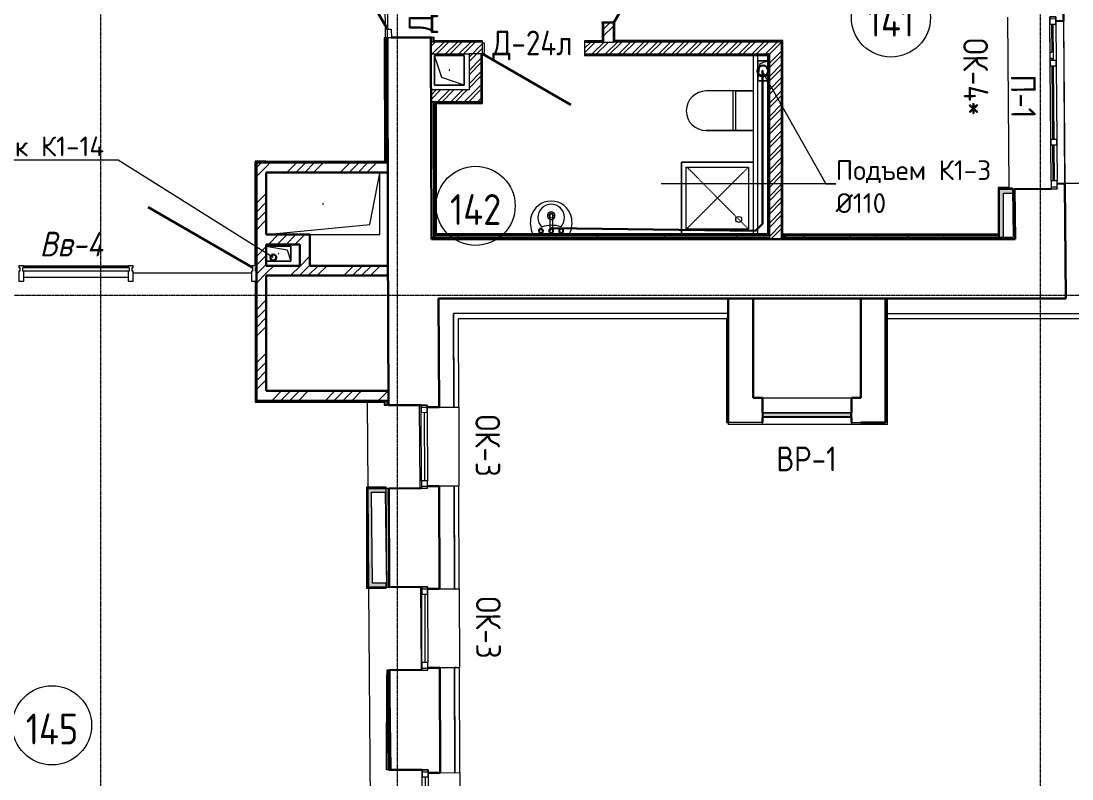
# Model space of a CAD drawing. Header units: millimetres. Extents: x -10178924 to 11692288, y -947381 to 58396.
# Drawn here: x 45044 to 55670, y -88468 to -80801 of the extents above; entities that cross this region are included whole.
import ezdxf
from ezdxf import colors
from ezdxf.entities.mleader import LeaderData, LeaderLine
from ezdxf.math import Vec2, Vec3

# ---------------------------------------------------------------- set-up
doc = ezdxf.new("R2010")
doc.units = ezdxf.units.MM
doc.linetypes.add('ADSK_Линия сетки', pattern=[25, 20, -2.5, 0, -2.5])
doc.linetypes.add('HIDDEN', pattern=[9.525, 6.35, -3.175])
for name, color, linetype, lineweight in [('!К1', 32, 'Continuous', 30), ('_ Окна', 7, 'Continuous', 9), ('Аннотация', 7, 'Continuous', 18), ('Витраж', 7, 'Continuous', 9), ('Выноски ВК', 7, 'Continuous', 0), ('Двери', 7, 'Continuous', 9), ('Марки', 7, 'Continuous', 20), ('Марки дверей', 7, 'Continuous', 20), ('Марки окон', 7, 'Continuous', 20), ('Обобщенные модели', 7, 'Continuous', 18), ('Окна', 7, 'Continuous', 9), ('Оси', 253, 'Continuous', 9), ('Перекрытие', 7, 'Continuous', 18), ('Сантехника', 7, 'Continuous', 18), ('Стены внутренние', 7, 'Continuous', 18), ('Стены наружные', 7, 'Continuous', 18), ('Стены несущие', 7, 'Continuous', 30), ('Стены отделка', 7, 'Continuous', 30), ('Стены штриховка', 7, 'Continuous', 9), ('ШТРИХОВКА', 252, 'Continuous', 15)]:
    doc.layers.add(name, color=color, linetype=linetype, lineweight=lineweight)
doc.layers.add('Линии', color=7, linetype='Continuous', lineweight=9, true_color=0x00a600)
doc.styles.add('GOST Common', font='GOST_Common.ttf', dxfattribs={"width": 0.9, "height": 350})
doc.styles.add('GOST Common_2', font='GOST_Common.ttf', dxfattribs={"width": 0.9, "height": 250})
doc.styles.add('GOST Common_B_I', font='', dxfattribs={"width": 0.9, "height": 250})
doc.styles.add('PDF ISOCPEUR', font='isocpeur.ttf')
doc.styles.get('GOST Common_B_I').set_extended_font_data('GOST Common', italic=True, bold=True)
pattern_1 = [(0, (0, -66749.99), (406.4, 101.6), [33.528, -271.272, 33.528, -271.272, -1625.6]), (0, (0, -66749.99), (406.4, 101.6), [-609.6, 33.528, -576.072, 33.528, -271.272, -711.2]), (0, (0, -66749.99), (406.4, 101.6), [-1524, 33.528, -169.672, 33.528, -474.472]), (120, (152.4, -66699.19), (-291.18818, 301.15272), [33.528, -271.272, 33.528, -271.272, -1625.6]), (120, (152.4, -66699.19), (-291.18818, 301.15272), [-609.6, 33.528, -576.072, 33.528, -271.272, -711.2]), (120, (152.4, -66699.19), (-291.18818, 301.15272), [-1524, 33.528, -169.672, 33.528, -474.472]), (240, (203.2, -66495.99), (-115.21182, -402.75272), [33.528, -271.272, 33.528, -271.272, -1625.6]), (240, (203.2, -66495.99), (-115.21182, -402.75272), [-609.6, 33.528, -576.072, 33.528, -271.272, -711.2]), (240, (203.2, -66495.99), (-115.21182, -402.75272), [-1524, 33.528, -169.672, 33.528, -474.472])]
pattern_2 = [(45, (-32053.86, -66750), (-269.4077, 269.4077), []), (45, (-31964.06, -66750), (-269.4077, 269.4077), []), (45, (-31874.26, -66750), (-269.4077, 269.4077), []), (45, (-31784.46, -66750), (-269.4077, 269.4077), [])]

# ---------------------------------------------------------------- blocks, each defined once
blk = doc.blocks.new('оси')
at = {"layer": 'Оси', "linetype": 'ADSK_Линия сетки'}
for p, q in [((52350, -2196), (52350, 46378)), ((55350, -2196), (55350, 46378)), ((61850, -2196), (61850, 46378)), ((-3614, 10450), (62615, 10450))]:
    blk.add_line(p, q, dxfattribs=at)
blk = doc.blocks.new('AC_Дверь_Однопольная_Деревянная - 1000х2100 композит Д24л-3634978-План 1-го этажа')
at = {"layer": 'Двери', "lineweight": 30}
blk.add_line((515, 75), (-377, 590), dxfattribs=at)
blk = doc.blocks.new('Shower Tray _1_ - 730 x 730mm-665911-План 1-го этажа')
at = {"layer": 'Сантехника'}
for p, q in [((365, -365), (365, 361)), ((365, 361), (365, -365)), ((-315, -315), (-315, 315)), ((-315, 315), (315, 315)), ((315, 315), (315, -315)), ((315, -315), (-315, -315)), ((-365, -365), (365, -365)), ((365, -365), (-365, -365))]:
    blk.add_line(p, q, dxfattribs=at)
at = {"layer": 'Сантехника', "color": 8, "linetype": 'HIDDEN', "lineweight": 9, "true_color": 0x808080}
for p, q in [((-315, -315), (315, 315)), ((-315, 315), (304, -310))]:
    blk.add_line(p, q, dxfattribs=at)
at = {"layer": 'Сантехника'}
blk.add_circle((-215, 215), 30, dxfattribs=at)
blk = doc.blocks.new('SND_2D_Унитаз1 - 700x400-V2-План 1-го этажа')
at = {"layer": 'Сантехника'}
for p, q in [((-200, 160), (-200, -320)), ((-200, -20), (-200, 160)), ((200, -320), (200, 160)), ((200, 160), (200, -20)), ((-200, -20), (-200, -320)), ((200, -20), (-200, -20)), ((-200, -50), (200, -50)), ((200, -20), (200, -320))]:
    blk.add_line(p, q, dxfattribs=at)
blk.add_arc((0, -320), 200, 180, 360, dxfattribs=at)
blk.add_arc((0, -320), 200, 180, 360, dxfattribs=at)
blk = doc.blocks.new('Sink - Cloakroom - 440 x 350mm-V3-План 1-го этажа')
at = {"layer": 'Сантехника'}
for p, q in [((-15, -215), (-15, -71)), ((15, -215), (15, -71))]:
    blk.add_line(p, q, dxfattribs=at)
for centre, radius, start, end in [((53, -131), 264, 155.065, 193.6351), ((53, -131), 264, 155.1237, 193.6351), ((0, -184), 135, 135.4629, 45.0556), ((-101, -51), 25, 0, 180), ((-101, -51), 25, 180, 0), ((-101, -51), 17, 360, 180), ((-101, -51), 17, 180, 360), ((-2, 160), 267, 249.1986, 291.3199), ((0, -51), 25, 0, 180), ((0, -51), 25, 180, 0), ((-1, -49), 16.8, 90, 270), ((-1, -49), 16.8, 270, 90), ((104, -51), 25, 360, 180), ((104, -51), 25, 180, 360), ((104, -50), 17, 360, 180), ((104, -50), 17, 180, 360), ((-53, -131), 264, 346.3649, 24.935), ((-53, -131), 264, 346.3649, 24.8763), ((-6, -145), 204, 193.6351, 271.6558), ((-6, -145), 204, 193.6351, 271.6558), ((0, -204), 38.6, 360, 180), ((0, -204), 38.6, 180, 360), ((0, -204), 23.5, 360, 180), ((0, -204), 23.5, 180, 360), ((6, -145), 204, 268.3442, 346.3649), ((6, -145), 204, 268.3442, 346.3649)]:
    blk.add_arc(centre, radius, start, end, dxfattribs=at)
blk.add_ellipse((0, -215), major_axis=(-15, 0), ratio=0.428525, start_param=0, end_param=3.141593, dxfattribs=at)
blk = doc.blocks.new('AC_ДверьВитражная_Однопольная_Алюминиевая - Остекленная Правая-6453679-План 1-го этажа')
at = {"layer": 'Двери', "lineweight": 30}
blk.add_line((-608, 0), (445, -608), dxfattribs=at)
blk = doc.blocks.new('Прямоугольный импост - Импост структурный с накладкой - 160мм-6453686-План 1-го этажа')
at = {"layer": 'Витраж', "lineweight": 18}
for p, q in [((-50, 0), (-50, 17)), ((-50, 17), (0, 17)), ((-40, 0), (-50, 0)), ((-40, -40), (-40, 0)), ((0, 0), (-10, 0)), ((-10, 0), (-10, -40)), ((0, 17), (0, 0)), ((-50, -140), (-50, -40)), ((-50, -40), (-40, -40)), ((-10, -40), (0, -40)), ((0, -40), (0, -140)), ((0, -140), (-50, -140))]:
    blk.add_line(p, q, dxfattribs=at)
blk = doc.blocks.new('Прямоугольный импост - Импост структурный с накладкой - 160мм-6453690-План 1-го этажа')
at = {"layer": 'Витраж', "lineweight": 18}
for p, q in [((0, 17), (-50, 17)), ((-50, 17), (-50, 0)), ((-50, 0), (-40, 0)), ((-40, 0), (-40, -40)), ((-10, -40), (-10, 0)), ((-10, 0), (0, 0)), ((0, 0), (0, 17)), ((-40, -40), (-50, -40)), ((-50, -40), (-50, -140)), ((0, -40), (-10, -40)), ((0, -140), (0, -40)), ((-50, -140), (0, -140))]:
    blk.add_line(p, q, dxfattribs=at)
blk = doc.blocks.new('PNS_Панель прямоугольная - Нр_Стекло - 40мм-6453691-План 1-го этажа')
at = {"layer": '_ Окна'}
for p, q in [((-527.5, 40), (527.5, 40)), ((527.5, 0), (-527.5, 0))]:
    blk.add_line(p, q, dxfattribs=at)
at = {"layer": 'Окна'}
blk.add_line((-537.5, 0), (537.5, 0), dxfattribs=at)
blk = doc.blocks.new('Прямоугольный импост - Импост структурный с накладкой - 160мм-6453677-План 1-го этажа')
at = {"layer": 'Витраж', "lineweight": 18}
for p, q in [((-25, 0), (-25, 17)), ((-25, 17), (25, 17)), ((-15, 0), (-25, 0)), ((-15, -40), (-15, 0)), ((25, 0), (15, 0)), ((15, 0), (15, -40)), ((25, 17), (25, 0)), ((-25, -140), (-25, -40)), ((-25, -40), (-15, -40)), ((15, -40), (25, -40)), ((25, -40), (25, -140)), ((25, -140), (-25, -140))]:
    blk.add_line(p, q, dxfattribs=at)
blk = doc.blocks.new('АС_Дверь_Однопольная_Алюминиевая - 1030х2200 алюм ост с мат_плёнкой Д19п-6540856-План 1-го этажа')
at = {"layer": 'Двери'}
for p, q in [((-390, -180), (-303, -180)), ((-390, -220), (-390, -180)), ((-303, -180), (-303, -220)), ((553, -180), (640, -180)), ((553, -220), (553, -180)), ((640, -180), (640, -220)), ((-303, -220), (-390, -220)), ((640, -220), (553, -220))]:
    blk.add_line(p, q, dxfattribs=at)
at = {"layer": 'Двери', "lineweight": 30}
blk.add_line((553, -220), (-188, -648), dxfattribs=at)
blk = doc.blocks.new('GM_Отверстие прямоугольное _в плите_ - Отверстие-1433289-План 1-го этажа')
at = {"layer": 'Обобщенные модели'}
for p, q in [((-50, -100), (-50, 100)), ((-50, 100), (50, 100)), ((50, 100), (-50, 100)), ((-50, 100), (-50, -100)), ((-50, -100), (-25, 75)), ((-25, 75), (50, 100)), ((50, 100), (50, -100)), ((50, -100), (50, 100)), ((50, -100), (-50, -100)), ((-50, -100), (50, -100))]:
    blk.add_line(p, q, dxfattribs=at)
for start, end in [(360, 180), (180, 360), (60, 165), (300, 360), (195, 270)]:
    blk.add_arc((0, 0), 2.5, start, end, dxfattribs=at)
blk = doc.blocks.new('окна_rehau_однопольное_фрамуга_сверху - 800х2240 _нов_-2056538-План 1-го этажа')
at = {"layer": '_ Окна', "lineweight": 18}
for p, q in [((-420, 75), (-420, 135)), ((-420, 135), (-344, 135)), ((-344, 135), (-344, 75)), ((344, 135), (344, 75)), ((420, 135), (344, 135)), ((420, 75), (420, 135)), ((-344, 75), (-420, 75)), ((344, 75), (420, 75))]:
    blk.add_line(p, q, dxfattribs=at)
at = {"layer": '_ Окна'}
for p, q in [((-400, 75), (-400, 135)), ((400, 75), (400, 135)), ((-344, 105), (344, 105))]:
    blk.add_line(p, q, dxfattribs=at)
at = {"layer": 'Окна'}
for p, q in [((-420, 135), (-420, 75)), ((-344, 135), (-420, 135)), ((-344, 135), (344, 135)), ((420, 135), (344, 135)), ((420, 75), (420, 135)), ((-420, 75), (-344, 75)), ((344, 75), (-344, 75)), ((344, 75), (420, 75))]:
    blk.add_line(p, q, dxfattribs=at)
blk = doc.blocks.new('окна_rehau_однопольное_фрамуга_сверху - 800х2240 _нов_-2056542-План 1-го этажа')
at = {"layer": '_ Окна', "lineweight": 18}
for p, q in [((-420, 75), (-420, 135)), ((-420, 135), (-344, 135)), ((-344, 135), (-344, 75)), ((344, 135), (344, 75)), ((420, 135), (344, 135)), ((420, 75), (420, 135)), ((-344, 75), (-420, 75)), ((344, 75), (420, 75))]:
    blk.add_line(p, q, dxfattribs=at)
at = {"layer": '_ Окна'}
for p, q in [((-400, 75), (-400, 135)), ((400, 75), (400, 135)), ((-344, 105), (344, 105))]:
    blk.add_line(p, q, dxfattribs=at)
at = {"layer": 'Окна'}
for p, q in [((-420, 135), (-420, 75)), ((-344, 135), (-420, 135)), ((-344, 135), (344, 135)), ((420, 135), (344, 135)), ((420, 75), (420, 135)), ((-420, 75), (-344, 75)), ((344, 75), (-344, 75)), ((344, 75), (420, 75))]:
    blk.add_line(p, q, dxfattribs=at)
blk = doc.blocks.new('окна_rehau_однопольное_фрамуга_сверху - 800х2240 _нов_-2056886-План 1-го этажа')
at = {"layer": '_ Окна', "lineweight": 18}
for p, q in [((-420, 75), (-420, 135)), ((-420, 135), (-344, 135)), ((-344, 135), (-344, 75)), ((344, 135), (344, 75)), ((420, 135), (344, 135)), ((420, 75), (420, 135)), ((-344, 75), (-420, 75)), ((344, 75), (420, 75))]:
    blk.add_line(p, q, dxfattribs=at)
at = {"layer": '_ Окна'}
for p, q in [((-400, 75), (-400, 135)), ((400, 75), (400, 135)), ((-344, 105), (344, 105))]:
    blk.add_line(p, q, dxfattribs=at)
at = {"layer": 'Окна'}
for p, q in [((-420, 135), (-420, 75)), ((-344, 135), (-420, 135)), ((-344, 135), (344, 135)), ((420, 135), (344, 135)), ((420, 75), (420, 135)), ((-420, 75), (-344, 75)), ((344, 75), (-344, 75)), ((344, 75), (420, 75))]:
    blk.add_line(p, q, dxfattribs=at)
blk = doc.blocks.new('окно трехпол с фрамугой - 1700-2320_h_ _нов_ ок4_-4264301-План 1-го этажа')
at = {"layer": '_ Окна', "lineweight": 18}
for p, q in [((-870, 115), (-870, 175)), ((-870, 175), (-790, 175)), ((-790, 115), (-870, 115)), ((-790, 175), (-790, 115)), ((-430, 115), (-430, 175)), ((-430, 175), (-370, 175)), ((-370, 115), (-430, 115)), ((-370, 175), (-370, 115)), ((370, 115), (370, 175)), ((370, 175), (430, 175)), ((430, 115), (370, 115)), ((430, 175), (430, 115)), ((790, 175), (790, 115)), ((870, 175), (790, 175)), ((790, 115), (870, 115)), ((870, 115), (870, 175))]:
    blk.add_line(p, q, dxfattribs=at)
at = {"layer": '_ Окна'}
for p, q in [((-850, 115), (-850, 175)), ((-790, 145), (-430, 145)), ((-370, 145), (370, 145)), ((430, 145), (790, 145)), ((850, 115), (850, 175))]:
    blk.add_line(p, q, dxfattribs=at)
at = {"layer": 'Окна'}
for p, q in [((-870, 175), (-870, 115)), ((-790, 175), (-870, 175)), ((-870, 115), (-790, 115)), ((-790, 175), (-430, 175)), ((-430, 115), (-790, 115)), ((-370, 175), (-430, 175)), ((-430, 115), (-370, 115)), ((-370, 175), (370, 175)), ((370, 115), (-370, 115)), ((430, 175), (370, 175)), ((370, 115), (430, 115)), ((430, 175), (790, 175)), ((790, 115), (430, 115)), ((870, 175), (790, 175)), ((790, 115), (870, 115)), ((870, 115), (870, 175))]:
    blk.add_line(p, q, dxfattribs=at)
blk = doc.blocks.new('GM_Отверстие прямоугольное _в плите_ - Отверстие-2450338-План 1-го этажа')
at = {"layer": 'Обобщенные модели'}
for p, q in [((-150, -150), (-150, 150)), ((-150, 150), (150, 150)), ((150, 150), (-150, 150)), ((-150, 150), (-150, -150)), ((-75, 75), (150, 150)), ((150, 150), (150, -150)), ((150, -150), (150, 150)), ((-150, -150), (-75, 75)), ((150, -150), (-150, -150)), ((-150, -150), (150, -150))]:
    blk.add_line(p, q, dxfattribs=at)
for start, end in [(360, 180), (180, 360), (60, 165), (300, 360), (195, 270)]:
    blk.add_arc((0, 0), 2.5, start, end, dxfattribs=at)
blk = doc.blocks.new('GM_Отверстие прямоугольное _в плите_ - Отверстие-V50-План 1-го этажа')
at = {"layer": 'Обобщенные модели'}
for p, q in [((-150, -150), (-150, 150)), ((-150, 150), (150, 150)), ((150, 150), (-150, 150)), ((-150, 150), (-150, -150)), ((-75, 75), (150, 150)), ((150, 150), (150, -150)), ((150, -150), (150, 150)), ((-150, -150), (-75, 75)), ((150, -150), (-150, -150)), ((-150, -150), (150, -150))]:
    blk.add_line(p, q, dxfattribs=at)
for start, end in [(360, 180), (180, 360), (60, 165), (300, 360), (195, 270)]:
    blk.add_arc((0, 0), 2.5, start, end, dxfattribs=at)
blk = doc.blocks.new('Жалюзи помышленые - 900 x700 мм-2348938-План 1-го этажа')
at = {"layer": 'Окна', "true_color": 0x373f43}
for points in [[(-419, -21), (445, -21), (447, -19), (-448, -19), (-445, -21)], [(445, -61), (445, -21), (-445, -21), (-445, -61), (442, -61)], [(442, -64), (445, -61), (-445, -61), (-442, -64), (441, -64)], [(400, -66), (402, -64), (-403, -64), (-400, -66)], [(-400, -69), (400, -69), (400, -66), (-400, -66)]]:
    blk.add_hatch(color=149, dxfattribs=at).paths.add_polyline_path(points)
at = {"layer": '_ Окна', "lineweight": 18}
for p, q in [((-450, -19), (-448, -19)), ((-450, -69), (-450, -19)), ((-400, -69), (-450, -69)), ((-448, -19), (-445, -21)), ((-445, -21), (-445, -61)), ((-445, -61), (-442, -64)), ((-442, -64), (-403, -64)), ((-403, -64), (-400, -66)), ((-400, -66), (-400, -69)), ((400, -66), (402, -64)), ((400, -69), (400, -66)), ((450, -69), (400, -69)), ((402, -64), (442, -64)), ((442, -64), (445, -61)), ((445, -21), (447, -19)), ((445, -61), (445, -21)), ((447, -19), (450, -19)), ((450, -19), (450, -69))]:
    blk.add_line(p, q, dxfattribs=at)
at = {"layer": 'Окна'}
for p, q in [((-448, -19), (447, -19)), ((445, -21), (-445, -21)), ((445, -61), (-445, -61)), ((-403, -64), (402, -64)), ((400, -66), (-400, -66)), ((400, -69), (-400, -69))]:
    blk.add_line(p, q, dxfattribs=at)
blk = doc.blocks.new('Окна 24 - Окна 3-2507344-План 1-го этажа')
at = {"layer": 'Окна'}
for p, q in [((55447, 10960), (55463, 10960)), ((55450, 10600), (55447, 10879)), ((55463, 10880), (55466, 10600)), ((55450, 10600), (55466, 10600)), ((55450, 10519), (55450, 10540)), ((55450, 10540), (55466, 10540)), ((55466, 10540), (55466, 10520)), ((55457, 9720), (55451, 10459)), ((55467, 10460), (55473, 9720)), ((55457, 9720), (55473, 9720)), ((55460, 9300), (55457, 9659)), ((55473, 9660), (55476, 9301)), ((55460, 9300), (55476, 9301))]:
    blk.add_line(p, q, dxfattribs=at)
blk = doc.blocks.new('Прямоугольный импост - Импост структурный с накладкой - 100мм-6196072-План 1-го этажа')
at = {"layer": 'Витраж'}
for p, q in [((45075, 8592), (46130, 8592)), ((45075, 8475), (46130, 8475))]:
    blk.add_line(p, q, dxfattribs=at)
blk = doc.blocks.new('GM_Отверстие прямоугольное _в плите_ - Отверстие-V77-План 1-го этажа')
at = {"layer": 'Обобщенные модели'}
for p, q in [((-75, -125), (-75, 125)), ((-75, 125), (75, 125)), ((75, 125), (-75, 125)), ((-75, 125), (-75, -125)), ((-37.5, 87.5), (75, 125)), ((75, 125), (75, -125)), ((75, -125), (75, 125)), ((-75, -125), (-37.5, 87.5))]:
    blk.add_line(p, q, dxfattribs=at)
for start, end in [(360, 180), (180, 360), (60, 165), (300, 360), (195, 270)]:
    blk.add_arc((0, 0), 2.5, start, end, dxfattribs=at)
blk = doc.blocks.new('GM_Отверстие прямоугольное _в плите_ - Отверстие-7241419-План 1-го этажа')
at = {"layer": 'Обобщенные модели'}
for p, q in [((-310, 575), (-207, -472)), ((310, -575), (310, 575)), ((310, -575), (310, 575)), ((-310, 135), (-310, -575)), ((-310, 135), (-310, -575)), ((-207, -472), (310, -575)), ((-310, -575), (310, -575)), ((-310, -575), (310, -575))]:
    blk.add_line(p, q, dxfattribs=at)
for start, end in [(0, 180), (180, 360), (0, 105), (240, 0), (195, 210)]:
    blk.add_arc((0, 0), 2.5, start, end, dxfattribs=at)
blk = doc.blocks.new('1 этаж')
at = {"layer": 'Стены внутренние', "lineweight": 9}
h = blk.add_hatch(dxfattribs=at)
h.set_pattern_fill('FP_12', color=256, style=0, pattern_type=2)
h.set_pattern_definition(pattern_1)
h.paths.add_polyline_path([(49214, -57865), (49214, -57836), (49229, -57836), (49229, -56481), (49214, -56481), (49214, -57865)])
h = blk.add_hatch(dxfattribs=at)
h.set_pattern_fill('ANSI34', color=256, scale=20)
h.set_pattern_definition(pattern_2)
h.paths.add_polyline_path([(47474, -59425), (47522, -59425), (47522, -57104), (47421, -57105), (47421, -57106), (47421, -57116), (47423, -57116), (47423, -59425), (47466, -59425)])
h = blk.add_hatch(dxfattribs=at)
h.set_pattern_fill('ANSI34', color=256, scale=20)
h.set_pattern_definition(pattern_2)
h.paths.add_polyline_path([(48315, -57216), (48742, -57216), (48742, -57116), (47522, -57116), (47522, -57216), (48153, -57216)])
at = {"layer": 'Стены внутренние'}
for points in [[(54937, -57423), (55070, -57423), (55070, -57383), (54937, -57384)], [(54973, -57871), (54977, -57871), (54977, -57423), (54937, -57423), (54937, -57871)], [(48594, -61368), (48596, -61368), (48589, -60410), (48549, -60410), (48556, -61368), (48592, -61368)], [(48639, -60450), (48736, -60450), (48736, -60410), (48589, -60410), (48589, -60450), (48610, -60450)], [(48556, -61408), (48737, -61408), (48737, -61368), (48556, -61368)]]:
    blk.add_hatch(color=256, dxfattribs=at).paths.add_polyline_path(points)
at = {"layer": 'Стены внутренние', "lineweight": 9}
h = blk.add_hatch(dxfattribs=at)
h.set_pattern_fill('ANSI34', color=256, scale=20)
h.set_pattern_definition(pattern_2)
h.paths.add_polyline_path([(47625, -57943), (47863, -57943), (47863, -57843), (47522, -57843), (47522, -57943), (47549, -57943)])
h = blk.add_hatch(dxfattribs=at)
h.set_pattern_fill('ANSI34', color=256, scale=20)
h.set_pattern_definition(pattern_2)
h.paths.add_polyline_path([(47963, -58158), (47963, -57843), (47863, -57843), (47863, -58158)])
h = blk.add_hatch(dxfattribs=at)
h.set_pattern_fill('FP_12', color=256, style=0, pattern_type=2)
h.set_pattern_definition(pattern_1)
h.paths.add_polyline_path([(49214, -57871), (52594, -57871), (52594, -57856), (49214, -57856)])
h = blk.add_hatch(dxfattribs=at)
h.set_pattern_fill('FP_12', color=256, style=0, pattern_type=2)
h.set_pattern_definition(pattern_1)
h.paths.add_polyline_path([(54487, -57871), (54930, -57871), (54930, -57856), (52760, -57856), (52760, -57871), (53431, -57871)])
h = blk.add_hatch(dxfattribs=at)
h.set_pattern_fill('ANSI34', color=256, scale=20)
h.set_pattern_definition(pattern_2)
h.paths.add_polyline_path([(48476, -58258), (48735, -58258), (48735, -58158), (47522, -58158), (47522, -58258), (48315, -58258)])
h = blk.add_hatch(dxfattribs=at)
h.set_pattern_fill('ANSI34', color=256, scale=20)
h.set_pattern_definition(pattern_2)
h.paths.add_polyline_path([(48759, -59525), (48759, -59425), (47423, -59425), (47423, -59525), (48681, -59525)])
at = {"layer": 'Стены штриховка'}
h = blk.add_hatch(dxfattribs=at)
h.set_pattern_fill('ANSI34', color=256, scale=15)
h.set_pattern_definition([(45, (-32053.86, -66750), (-202.0558, 202.0558), []), (45, (-31986.5, -66750), (-202.0558, 202.0558), []), (45, (-31919.16, -66750), (-202.0558, 202.0558), []), (45, (-31851.8, -66750), (-202.0558, 202.0558), [])])
h.paths.add_polyline_path([(51033, -55706), (50933, -55706), (50933, -55896), (51033, -55896)])
h = blk.add_hatch(dxfattribs=at)
h.set_pattern_fill('ANSI32', color=256, scale=10)
h.set_pattern_definition([(45, (-32053.86, -66749.99), (-67.35192, 67.35192), []), (45, (-32008.96, -66749.99), (-67.35192, 67.35192), [])])
h.paths.add_polyline_path([(52730, -55896), (51033, -55896), (50740, -55896), (50740, -56016), (52594, -56016), (52610, -56016), (52610, -57891), (52730, -57891)])
h.paths.add_polyline_path([(49710, -55896), (49188, -55896), (49189, -56016), (49574, -56016), (49710, -56016)])
h.paths.add_polyline_path([(49694, -56016), (49574, -56016), (49574, -56381), (49190, -56381), (49190, -56501), (49694, -56501)])
at = {"layer": 'Линии', "color": 7}
for centre in [(53839, -55648), (49640, -57553), (45357, -62807)]:
    blk.add_circle(centre, 400, dxfattribs=at)
at = {"layer": 'Перекрытие'}
for p, q in [((48728, -55852), (48725, -54822)), ((48745, -54909), (48748, -55765)), ((48788, -55842), (49188, -55841)), ((49188, -55841), (49188, -55851)), ((55035, -57383), (55070, -57383)), ((47373, -58233), (46178, -58233)), ((48542, -59537), (48549, -60398)), ((48760, -59570), (48732, -59570)), ((49079, -60407), (49072, -59569)), ((48741, -61408), (48729, -60450)), ((48756, -60410), (49079, -60407)), ((49093, -62245), (49086, -61408)), ((48556, -61420), (48577, -64086)), ((48743, -62248), (49093, -62245)), ((48740, -63258), (48743, -62293)), ((48783, -63257), (48740, -63258)), ((49101, -63332), (49100, -63256))]:
    blk.add_line(p, q, dxfattribs=at)
for points in [[(50921, -55706), (50921, -55691), (51049, -55691)], [(49710, -55904), (49725, -55904), (49725, -56016)]]:
    blk.add_lwpolyline(points, dxfattribs=at)
at = {"layer": 'Стены внутренние'}
for p, q in [((55035, -57367), (55021, -55643)), ((55585, -55683), (55599, -57328)), ((52450, -57836), (52450, -56032)), ((52490, -56032), (52490, -57836)), ((55070, -57375), (55035, -57375)), ((55070, -57383), (55070, -57375)), ((52540, -59494), (53440, -59494))]:
    blk.add_line(p, q, dxfattribs=at)
at = {"layer": 'Стены наружные'}
for p, q in [((55599, -57328), (55586, -55683)), ((49470, -59588), (49472, -60388)), ((52195, -59744), (52195, -59764)), ((53805, -59764), (52195, -59764)), ((52540, -59764), (52540, -59744)), ((53440, -59744), (53440, -59764)), ((53805, -59744), (53785, -59744)), ((53805, -59764), (53805, -59744)), ((49422, -60388), (49422, -60385)), ((49422, -60385), (49442, -60385)), ((49442, -60385), (49442, -60388)), ((49475, -61426), (49478, -62226)), ((49428, -62226), (49428, -62223)), ((49448, -62223), (49428, -62223)), ((49448, -62223), (49448, -62226)), ((49481, -63285), (49483, -64065))]:
    blk.add_line(p, q, dxfattribs=at)
at = {"layer": 'Стены несущие'}
for p, q in [((55585, -55683), (55564, -53095)), ((55505, -55684), (55585, -55683)), ((48748, -55852), (48754, -57891)), ((49188, -55851), (48788, -55852)), ((49194, -57891), (49188, -55851)), ((47522, -57104), (47411, -57104)), ((47423, -57116), (47423, -59525)), ((48752, -57116), (47423, -57116)), ((47522, -57843), (47522, -57216)), ((47522, -57216), (48752, -57216)), ((55459, -57380), (55089, -57383)), ((55599, -57328), (55519, -57329)), ((55519, -57380), (55519, -57379)), ((55608, -58491), (55599, -57328)), ((55089, -57383), (55089, -57384)), ((55089, -57384), (55090, -57384)), ((55090, -57384), (55094, -57891)), ((47963, -57843), (47522, -57843)), ((47963, -58158), (47963, -57843)), ((48754, -57891), (48760, -59570)), ((55094, -57891), (49194, -57891)), ((47522, -58158), (47522, -57943)), ((47522, -57943), (47863, -57943)), ((47863, -57943), (47863, -58158)), ((47863, -58158), (47522, -58158)), ((48755, -58158), (47963, -58158)), ((47522, -59425), (47522, -58258)), ((47522, -58258), (48756, -58258)), ((49266, -58490), (49270, -59588)), ((49266, -58491), (55608, -58491)), ((52195, -59744), (52195, -58491)), ((52445, -59494), (52445, -58491)), ((53535, -58491), (53535, -59494)), ((53785, -58491), (53785, -59744)), ((48759, -59425), (47522, -59425)), ((52540, -59494), (52445, -59494)), ((52540, -59644), (52540, -59494)), ((53535, -59494), (53440, -59494)), ((53440, -59494), (53440, -59644)), ((47423, -59525), (48759, -59525)), ((48760, -59570), (49090, -59569)), ((49150, -59589), (49270, -59588)), ((52540, -59744), (52540, -59694)), ((53440, -59694), (53440, -59744)), ((53535, -59744), (53785, -59744)), ((49092, -60409), (48762, -60410)), ((48762, -60410), (48765, -61409)), ((49272, -60388), (49152, -60389)), ((49275, -61427), (49272, -60388)), ((49272, -60388), (49275, -61427)), ((48765, -61409), (49095, -61407)), ((49155, -61427), (49275, -61427)), ((49098, -62247), (48768, -62248)), ((48768, -62248), (48771, -63257)), ((49278, -62227), (49158, -62227)), ((49278, -62227), (49281, -63286)), ((48771, -63257), (49101, -63256)), ((49161, -63286), (49281, -63286))]:
    blk.add_line(p, q, dxfattribs=at)
at = {"layer": 'Стены отделка', "lineweight": 9}
for p, q in [((51049, -55706), (50921, -55706)), ((50921, -55706), (50921, -55884)), ((51049, -55880), (51049, -55691)), ((48748, -55852), (48716, -55853)), ((48716, -55853), (48720, -57104)), ((48754, -57891), (48748, -55852)), ((49188, -55851), (49194, -57865)), ((49220, -55851), (49188, -55851)), ((49208, -55851), (49208, -55896)), ((49208, -55866), (49208, -55896)), ((49220, -55884), (49220, -55851)), ((49710, -55884), (49220, -55884)), ((49710, -56016), (49710, -55884)), ((50740, -55884), (50740, -56032)), ((50921, -55884), (50740, -55884)), ((52746, -55880), (51049, -55880)), ((52746, -57840), (52746, -55880)), ((52730, -55896), (51033, -55896)), ((52730, -55896), (52730, -57891)), ((49189, -56016), (49574, -56016)), ((49574, -56016), (49574, -56381)), ((50740, -56032), (52594, -56032)), ((52610, -56016), (52594, -56016)), ((52594, -57847), (52594, -56032)), ((52610, -56016), (52610, -57871)), ((49574, -56381), (49190, -56381)), ((49210, -56501), (49214, -57865)), ((49245, -57836), (49245, -56517)), ((47408, -57104), (47408, -58158)), ((48720, -57104), (47522, -57104)), ((55035, -57367), (54922, -57367)), ((54922, -57367), (54922, -57855)), ((55035, -57383), (55035, -57367)), ((55819, -57327), (55599, -57328)), ((55599, -57328), (55609, -58491)), ((54937, -57383), (55071, -57383)), ((54937, -57891), (54937, -57383)), ((54977, -57891), (54977, -57423)), ((54977, -57423), (55071, -57423)), ((55070, -57383), (55074, -57871)), ((55089, -57383), (55070, -57383)), ((55071, -57423), (55071, -57383)), ((55090, -57384), (55090, -57383)), ((49194, -57871), (49194, -57891)), ((49194, -57871), (52610, -57871)), ((49214, -57836), (49214, -57871)), ((52594, -57836), (49245, -57836)), ((50994, -57889), (50994, -57871)), ((51097, -57891), (50994, -57889)), ((51114, -57871), (51114, -57891)), ((52730, -57856), (52776, -57856)), ((52730, -57871), (55074, -57871)), ((54930, -57840), (52746, -57840)), ((54922, -57855), (54937, -57855)), ((54930, -57871), (54930, -57840)), ((47411, -58315), (47411, -59537)), ((47423, -59525), (47423, -58308)), ((49416, -58490), (49266, -58490)), ((49416, -58491), (49416, -58490)), ((53805, -59744), (53805, -58491)), ((55609, -58491), (55608, -58491)), ((49467, -58640), (49417, -58640)), ((52195, -58641), (49417, -58641)), ((49467, -58641), (49467, -58640)), ((53805, -58641), (55780, -58641)), ((49467, -58691), (52175, -58691)), ((49470, -59588), (49467, -58691)), ((52175, -58691), (52175, -59744)), ((53785, -58691), (55830, -58691)), ((47411, -59537), (48715, -59537)), ((48715, -59537), (48715, -59570)), ((48715, -59570), (48747, -59570)), ((48727, -59570), (48726, -59525)), ((48747, -59570), (48746, -59525)), ((49270, -59588), (49270, -59588)), ((49270, -59588), (49470, -59588)), ((49419, -59533), (49420, -59588)), ((52175, -59744), (52195, -59744)), ((48536, -60400), (48536, -61418)), ((48735, -60398), (48538, -60398)), ((48548, -61408), (48548, -60410)), ((48548, -60410), (48737, -60410)), ((48549, -60410), (48556, -61408)), ((48596, -61368), (48589, -60450)), ((48589, -60450), (48737, -60450)), ((48736, -60410), (48735, -60398)), ((48756, -60410), (48736, -60410)), ((48746, -61409), (48736, -60410)), ((48737, -60450), (48737, -60410)), ((48766, -61409), (48756, -60410)), ((49472, -60388), (49272, -60388)), ((49475, -61426), (49472, -60388)), ((48746, -61408), (48548, -61408)), ((48737, -61368), (48596, -61368)), ((48734, -61409), (48765, -61409)), ((48734, -61420), (48734, -61409)), ((48737, -61408), (48737, -61368)), ((49425, -61368), (49425, -61426)), ((48538, -61420), (48734, -61420)), ((49275, -61427), (49475, -61426)), ((48768, -62248), (48742, -62249)), ((48742, -62249), (48753, -63258)), ((48785, -63257), (48774, -62248)), ((49478, -62226), (49278, -62227)), ((49481, -63285), (49478, -62226)), ((48765, -63258), (48764, -63175)), ((49431, -63203), (49431, -63285)), ((48753, -63258), (48771, -63257)), ((49281, -63286), (49481, -63285)), ((49281, -63286), (49281, -63286))]:
    blk.add_line(p, q, dxfattribs=at)
for points in [[(49694, -56016), (49694, -56501), (49190, -56501)], [(49245, -56517), (49710, -56517), (49710, -56016)]]:
    blk.add_lwpolyline(points, dxfattribs=at)
at = {"layer": 'Стены штриховка'}
for p, q in [((50923, -55706), (50923, -55886)), ((50933, -55706), (50933, -55896)), ((51033, -55896), (51033, -55706)), ((51042, -55887), (51042, -55706)), ((48718, -55853), (48722, -57106)), ((48728, -55852), (48732, -57116)), ((49218, -55886), (49218, -55851)), ((49710, -55886), (49218, -55886)), ((50923, -55886), (50740, -55886)), ((52739, -55887), (51042, -55887)), ((52739, -57856), (52739, -55887)), ((49710, -55896), (49188, -55896)), ((50740, -55896), (51033, -55896)), ((49725, -56016), (49574, -56016)), ((50740, -56016), (52594, -56016)), ((50740, -56025), (52601, -56025)), ((52601, -57856), (52601, -56025)), ((49238, -57847), (49238, -56510)), ((47410, -57106), (47410, -58158)), ((48722, -57106), (47413, -57106)), ((54928, -57374), (55035, -57374)), ((54928, -57855), (54928, -57374)), ((52601, -57856), (49229, -57856)), ((52594, -57847), (49238, -57847)), ((52610, -57871), (52610, -57891)), ((54930, -57847), (52739, -57847)), ((54930, -57856), (52776, -57856)), ((47413, -58315), (47413, -59535)), ((49420, -59588), (49417, -58640)), ((49417, -58640), (49419, -59533)), ((52195, -58691), (52175, -58691)), ((47413, -59535), (48717, -59535)), ((48717, -59535), (48717, -59570)), ((52540, -59744), (52195, -59744)), ((53440, -59744), (53535, -59744)), ((48538, -60398), (48536, -60398)), ((48536, -60398), (48536, -60400)), ((48725, -60400), (48536, -60400)), ((48538, -60398), (48538, -61420)), ((48725, -60398), (48725, -60400)), ((49425, -61426), (49422, -60388)), ((49422, -60388), (49425, -61368)), ((48536, -61418), (48734, -61418)), ((48536, -61418), (48536, -61420)), ((48536, -61420), (48538, -61420)), ((48744, -62249), (48755, -63258)), ((48764, -63175), (48754, -62249)), ((49431, -63285), (49428, -62226)), ((49428, -62226), (49431, -63203))]:
    blk.add_line(p, q, dxfattribs=at)
for points in [[(49238, -56510), (49703, -56510), (49703, -56016)], [(49229, -57856), (49229, -56501), (49214, -56501), (49214, -57865)]]:
    blk.add_lwpolyline(points, dxfattribs=at)
blk.add_blockref('оси', (-6500, -68905))
at = {"layer": '_ Окна', "rotation": 180}
blk.add_blockref('PNS_Панель прямоугольная - Нр_Стекло - 40мм-6453691-План 1-го этажа', (45600, -58175), dxfattribs=at)
at = {"layer": 'Витраж', "extrusion": (0, 0, -1)}
for name, p in [('Прямоугольный импост - Импост структурный с накладкой - 160мм-6453686-План 1-го этажа', (-45023, -58175)), ('Прямоугольный импост - Импост структурный с накладкой - 160мм-6453677-План 1-го этажа', (-46153, -58175))]:
    blk.add_blockref(name, p, dxfattribs=at)
at = {"layer": 'Витраж'}
for name, p in [('Прямоугольный импост - Импост структурный с накладкой - 100мм-6196072-План 1-го этажа', (-2, -66750)), ('Прямоугольный импост - Импост структурный с накладкой - 160мм-6453690-План 1-го этажа', (47423, -58175))]:
    blk.add_blockref(name, p, dxfattribs=at)
at = {"layer": 'Двери', "rotation": 270.1745227978509}
blk.add_blockref('АС_Дверь_Однопольная_Алюминиевая - 1030х2200 алюм ост с мат_плёнкой Д19п-6540856-План 1-го этажа', (48966, -55212), dxfattribs=at)
at = {"layer": 'Двери', "color": 8, "true_color": 0x7f7f7f}
for name, p, rotation in [('AC_Дверь_Однопольная_Деревянная - 1000х2100 композит Д24л-3634978-План 1-го этажа', (50958, -55191), 270), ('AC_Дверь_Однопольная_Деревянная - 1000х2100 композит Д24л-3634978-План 1-го этажа', (50225, -55941), 180), ('AC_ДверьВитражная_Однопольная_Алюминиевая - Остекленная Правая-6453679-План 1-го этажа', (46775, -58175), 180)]:
    blk.add_blockref(name, p, dxfattribs=dict(at, rotation=rotation))
at = {"layer": 'Обобщенные модели'}
for name, p, rotation in [('GM_Отверстие прямоугольное _в плите_ - Отверстие-2450338-План 1-го этажа', (49374, -56181), 90), ('GM_Отверстие прямоугольное _в плите_ - Отверстие-V50-План 1-го этажа', (49374, -56181), 90), ('GM_Отверстие прямоугольное _в плите_ - Отверстие-7241419-План 1-го этажа', (48098, -57533), 90), ('GM_Отверстие прямоугольное _в плите_ - Отверстие-V77-План 1-го этажа', (47648, -58036), 270)]:
    blk.add_blockref(name, p, dxfattribs=dict(at, rotation=rotation))
blk.add_blockref('GM_Отверстие прямоугольное _в плите_ - Отверстие-1433289-План 1-го этажа', (52543, -56187), dxfattribs=at)
at = {"layer": 'Окна'}
for name, p, rotation in [('окно трехпол с фрамугой - 1700-2320_h_ _нов_ ок4_-4264301-План 1-го этажа', (55337, -56511), 270.4633818725635), ('окна_rehau_однопольное_фрамуга_сверху - 800х2240 _нов_-2056538-План 1-го этажа', (49016, -59989), 270.1745227978507), ('окна_rehau_однопольное_фрамуга_сверху - 800х2240 _нов_-2056542-План 1-го этажа', (49021, -61828), 270.1745227978507), ('окна_rehau_однопольное_фрамуга_сверху - 800х2240 _нов_-2056886-План 1-го этажа', (49027, -63677), 270.1745227978507)]:
    blk.add_blockref(name, p, dxfattribs=dict(at, rotation=rotation))
for name, p in [('Окна 24 - Окна 3-2507344-План 1-го этажа', (-1, -66599)), ('Жалюзи помышленые - 900 x700 мм-2348938-План 1-го этажа', (52990, -59626))]:
    blk.add_blockref(name, p, dxfattribs=at)
at = {"layer": 'Сантехника'}
for name, p, rotation in [('SND_2D_Унитаз1 - 700x400-V2-План 1-го этажа', (52290, -56591), 270), ('Shower Tray _1_ - 730 x 730mm-665911-План 1-го этажа', (52085, -57475), 180), ('Sink - Cloakroom - 440 x 350mm-V3-План 1-го этажа', (50404, -57856), 180)]:
    blk.add_blockref(name, p, dxfattribs=dict(at, rotation=rotation))
at = {"layer": 'Аннотация', "lineweight": 9, "char_height": 312.5, "width": 520.21, "attachment_point": 5, "line_spacing_factor": 1.022766, "style": 'GOST Common'}
for s, insert in [('141', (53839, -55685)), ('142', (49640, -57590)), ('145', (45357, -62844))]:
    blk.add_mtext(s, dxfattribs=dict(at, insert=insert))
at = {"layer": 'Марки', "lineweight": 9, "insert": (45551, -57940), "char_height": 250, "width": 720, "attachment_point": 5, "line_spacing_factor": 1.022766, "style": 'GOST Common_B_I'}
blk.add_mtext('\\pxqc,t4.572,9.144,13.716,18.288,22.86,27.432,32.004,36.576,41.148,45.72,50.292,54.864,59.436,64.008,68.58,73.152,77.724,82.296,86.868,91.44,96.012,100.584,105.156,109.728,114.3,118.872,123.444,128.016,132.588,137.16,141.732,146.304;{Вв-4}', dxfattribs=at)
at = {"layer": 'Марки дверей', "lineweight": 9, "insert": (49112, -55419), "char_height": 250, "width": 803.7, "attachment_point": 5, "rotation": 90, "line_spacing_factor": 1.022766, "style": 'GOST Common_2'}
blk.add_mtext('\\pxqc,t1.8,3.6,5.4,7.2,9,10.8,12.6,14.4,16.2,18,19.8,21.6,23.4,25.2,27,28.8,30.6,32.4,34.2,36,37.8,39.6,41.4,43.2,45,46.8,48.6,50.4,52.2,54,55.8,57.6;{Д-19п}', dxfattribs=at)
at = {"layer": 'Марки дверей', "lineweight": 9, "insert": (50214, -55931), "char_height": 250, "width": 869.4, "attachment_point": 5, "line_spacing_factor": 1.022766, "style": 'GOST Common_2'}
blk.add_mtext('\\pxqc,t1.8,3.6,5.4,7.2,9,10.8,12.6,14.4,16.2,18,19.8,21.6,23.4,25.2,27,28.8,30.6,32.4,34.2,36,37.8,39.6,41.4,43.2,45,46.8,48.6,50.4,52.2,54,55.8,57.6;{Д-24л}', dxfattribs=at)
at = {"layer": 'Марки окон', "lineweight": 9, "char_height": 250, "attachment_point": 5, "line_spacing_factor": 1.022766, "style": 'GOST Common_2'}
for s, insert, width, rotation in [('\\pxqc,t1.8,3.6,5.4,7.2,9,10.8,12.6,14.4,16.2,18,19.8,21.6,23.4,25.2,27,28.8,30.6,32.4,34.2,36,37.8,39.6,41.4,43.2,45,46.8,48.6,50.4,52.2,54,55.8,57.6;{ОК-4*}', (54697, -56249), 857.7, 270.4634), ('\\pxqc,t1.8,3.6,5.4,7.2,9,10.8,12.6,14.4,16.2,18,19.8,21.6,23.4,25.2,27,28.8,30.6,32.4,34.2,36,37.8,39.6,41.4,43.2,45,46.8,48.6,50.4,52.2,54,55.8,57.6;{П-1}', (55178, -56446), 458.1, 270.4634), ('\\pxqc,t1.8,3.6,5.4,7.2,9,10.8,12.6,14.4,16.2,18,19.8,21.6,23.4,25.2,27,28.8,30.6,32.4,34.2,36,37.8,39.6,41.4,43.2,45,46.8,48.6,50.4,52.2,54,55.8,57.6;{ОК-3}', (49763, -59979), 684.9, 270.1745), ('\\pxqc,t1.8,3.6,5.4,7.2,9,10.8,12.6,14.4,16.2,18,19.8,21.6,23.4,25.2,27,28.8,30.6,32.4,34.2,36,37.8,39.6,41.4,43.2,45,46.8,48.6,50.4,52.2,54,55.8,57.6;{ОК-3}', (49769, -61818), 684.9, 270.1745)]:
    blk.add_mtext(s, dxfattribs=dict(at, insert=insert, width=width, rotation=rotation))
at = {"layer": 'Марки окон', "lineweight": 9, "insert": (52986, -60112), "char_height": 250, "width": 643.5, "attachment_point": 5, "line_spacing_factor": 1.022766, "style": 'GOST Common_2'}
blk.add_mtext('\\pxqc,t1.8,3.6,5.4,7.2,9,10.8,12.6,14.4,16.2,18,19.8,21.6,23.4,25.2,27,28.8,30.6,32.4,34.2,36,37.8,39.6,41.4,43.2,45,46.8,48.6,50.4,52.2,54,55.8,57.6;{ВР-1}', dxfattribs=at)
blk = doc.blocks.new('_None')

msp = doc.modelspace()

# ---------------------------------------------------------------- linework, layer by layer
at = {"layer": '!К1'}
msp.add_lwpolyline([(52541.5, -81302.4), (52541.5, -82851.4), (52471.1, -82921.9), (50403.8, -82897.8)], dxfattribs=at)
for centre, radius in [((52544.7, -81306), 55), ((47594.5, -83193.3), 30)]:
    msp.add_circle(centre, radius, dxfattribs=at)

# ---------------------------------------------------------------- block references
at = {"layer": 'ШТРИХОВКА'}
msp.add_blockref('1 этаж', (0, -25118), dxfattribs=at)

# ---------------------------------------------------------------- leaders
at = {"layer": 'Выноски ВК', "ltscale": 50}
ml = msp.add_multileader_mtext('Standard', dxfattribs=at)
ml.set_content('Подъем К1-3 ^J%%C110', color=256, style='PDF ISOCPEUR')
ml.set_leader_properties(color=256, linetype='ByLayer', lineweight=-1)
ml.set_arrow_properties(name='NONE')
ml.build(insert=Vec2(0, 0))
ml.multileader.update_dxf_attribs({"text_left_attachment_type": 6, "text_right_attachment_type": 6, "dogleg_length": 100, "arrow_head_size": 300})
ctx = ml.context
ctx.base_point, ctx.char_height, ctx.arrow_head_size, ctx.landing_gap_size, ctx.plane_origin = Vec3(53280.8, -82449.8), 200, 300, 0, Vec3(48260.1, -77588.2)
ctx.left_attachment, ctx.right_attachment = 6, 6
notes = []
notes.append((ctx, [(0, (1, 1, 0), (53180.8, -82449.8), (1, 0), 100, [(1, [(52533.3, -81302.1)], 0, [])])]))
ctx.mtext.insert, ctx.mtext.flow_direction = Vec3(53280.8, -82209.8), 5
ml = msp.add_multileader_mtext('Standard', dxfattribs=at)
ml.set_content('Стояк К1-14 ^J%%C50', color=256, style='PDF ISOCPEUR')
ml.set_leader_properties(color=256, linetype='ByLayer', lineweight=-1)
ml.set_arrow_properties(name='NONE')
ml.build(insert=Vec2(0, 0))
ml.multileader.update_dxf_attribs({"text_left_attachment_type": 6, "text_right_attachment_type": 6, "dogleg_length": 100, "arrow_head_size": 300})
ctx = ml.context
ctx.base_point, ctx.char_height, ctx.arrow_head_size, ctx.landing_gap_size, ctx.plane_origin = Vec3(44447.3, -82209.3), 200, 300, 0, Vec3(40350.1, -79481.1)
ctx.left_attachment, ctx.right_attachment = 6, 6
notes.append((ctx, [(1, (1, 1, 0), (46027.3, -82209.3), (-1, 0), 100, [(1, [(47594.5, -83193.3)], 0, [])])]))
ctx.mtext.insert, ctx.mtext.width, ctx.mtext.flow_direction = Vec3(44447.3, -81969.3), 1501.539, 5
for ctx, leaders in notes:
    for number, flags, end, landing, length, lines in leaders:
        leader = LeaderData()
        leader.index, (leader.has_last_leader_line, leader.has_dogleg_vector, leader.attachment_direction) = number, flags
        leader.last_leader_point, leader.dogleg_vector, leader.dogleg_length = Vec3(end), Vec3(landing), length
        for number, points, colour, breaks in lines:
            line = LeaderLine()
            line.index, line.vertices, line.color, line.breaks = number, Vec3.list(points), colors.encode_raw_color(colour), breaks
            leader.lines.append(line)
        ctx.leaders.append(leader)

doc.saveas('drawing.dxf')
